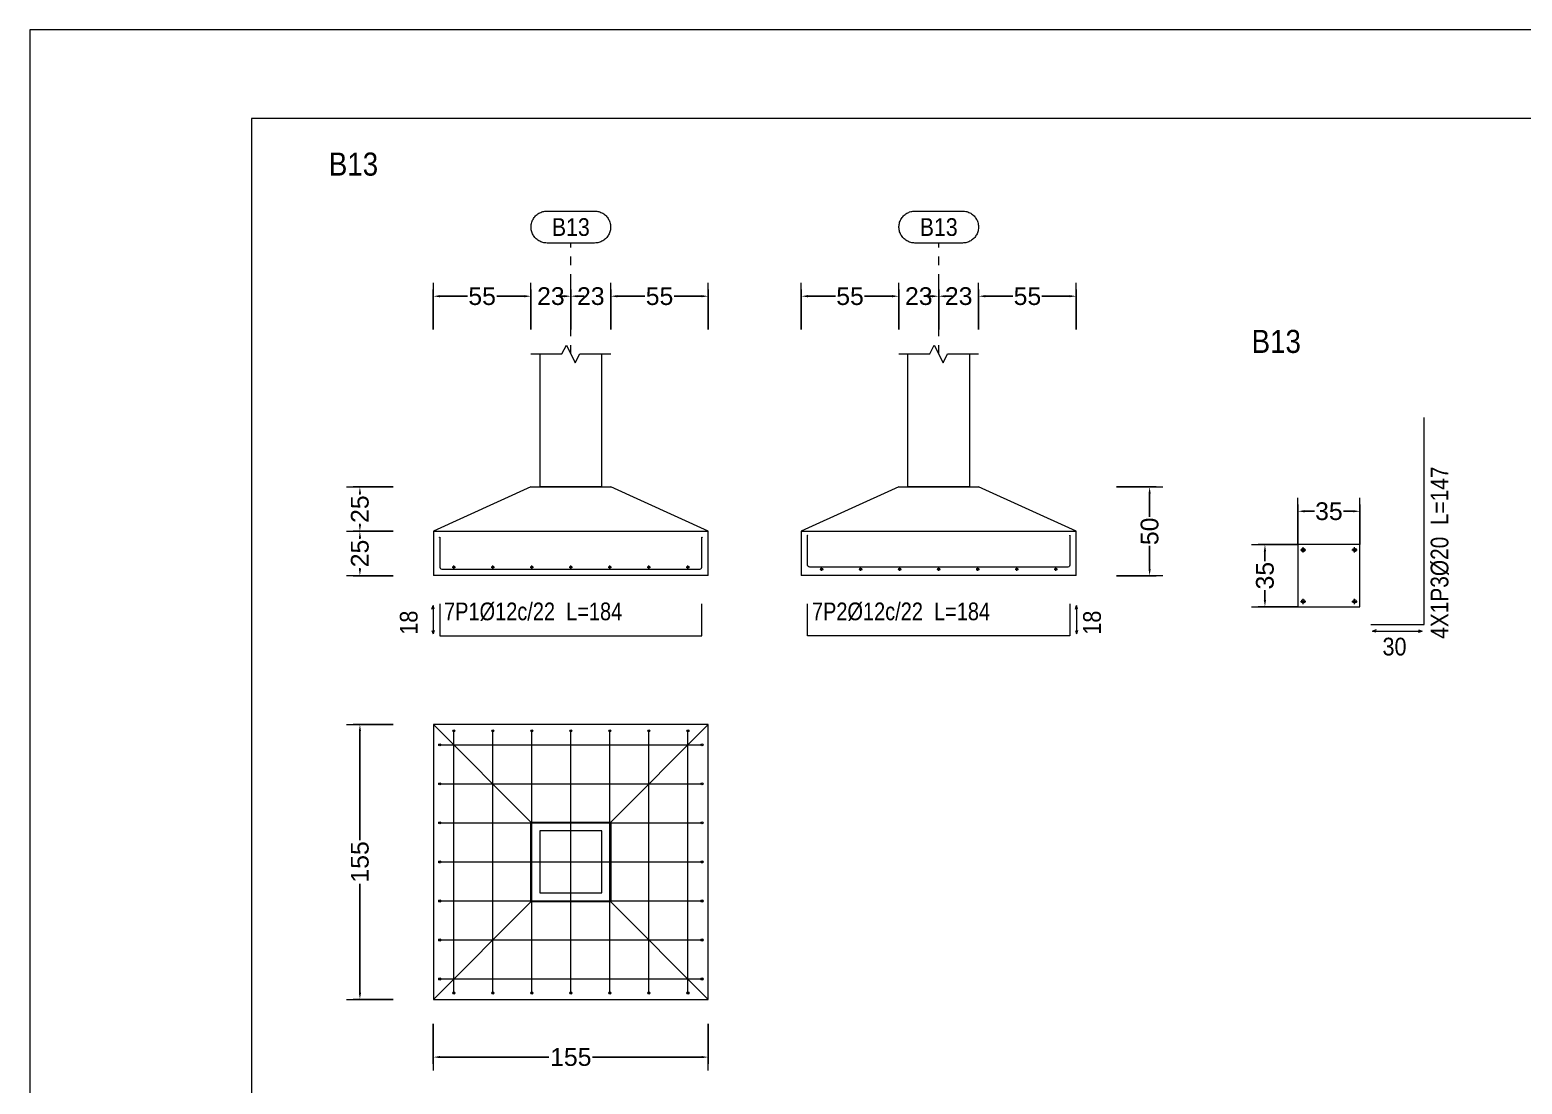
# Model space of a CAD drawing. Header units: millimetres. Extents: x 0 to 147, y 0 to 144.
# Drawn here: x 0 to 16.82, y 79.7 to 91.58 of the extents above; entities that cross this region are included whole.
import ezdxf
from ezdxf.enums import TextEntityAlignment as Align

# ---------------------------------------------------------------- set-up
doc = ezdxf.new("R2010")
doc.units = ezdxf.units.MM
doc.linetypes.add('CYPE_PUNTO', pattern=[0.075, 0, -0.075])
for name, color, linetype, lineweight in [('CIM_COTAS', 2, 'Continuous', 0), ('CIM_DIB_ARMADOS', 4, 'Continuous', 0), ('CIM_GEOMETRIA', 2, 'Continuous', 0), ('CIM_REFEREN', 2, 'Continuous', 0), ('CIM_TXT_ARMADOS', 3, 'Continuous', 0), ('RECUAD_LIMITES', 2, 'Continuous', 0), ('RECUAD_MARCO', 1, 'Continuous', 20)]:
    doc.layers.add(name, color=color, linetype=linetype, lineweight=lineweight)
doc.styles.add('CYPETXT_0.3_romans', font='arial.ttf', dxfattribs={"height": 0.2})
doc.styles.add('CYPETXT_romans', font='arial.ttf', dxfattribs={"height": 0.2})
doc.dimstyles.new('cype_arrow', dxfattribs={"dimtxt": 0.18, "dimasz": 0.075, "dimexe": 0.075, "dimexo": 0.075, "dimgap": 0, "dimtad": 0, "dimdec": 4, "dimzin": 0, "dimdsep": 46, "dimtxsty": 'CYPETXT_0.3_romans', "dimcen": 0.09, "dimadec": 0, "dimazin": 0, "dimtfac": 1, "dimtdec": 4, "dimtofl": 0, "dimtmove": 2, "dimatfit": 3, "dimfxl": 1, "dimtolj": 1, "dimtzin": 0, "dimarcsym": 0})

# ---------------------------------------------------------------- blocks, each defined once
blk = doc.blocks.new('*D83')
at = {"layer": 'CIM_COTAS', "color": 0, "lineweight": -2, "transparency": 16777216}
for p, q in [((4.549, 88.206), (4.549, 88.656)), ((4.624, 88.581), (4.935, 88.581)), ((5.574, 88.581), (5.264, 88.581)), ((5.649, 88.206), (5.649, 88.656))]:
    blk.add_line(p, q, dxfattribs=at)
at = {"layer": 'CIM_COTAS', "color": 0, "transparency": 16777216}
for points in [[(4.624, 88.594), (4.624, 88.569), (4.549, 88.581)], [(5.574, 88.594), (5.574, 88.569), (5.649, 88.581)]]:
    blk.add_solid(points, dxfattribs=at)
at = {"layer": 'Defpoints', "color": 0, "transparency": 16777216}
for p in [(5.649, 88.581), (4.549, 88.131), (5.649, 88.131)]:
    blk.add_point(p, dxfattribs=at)
at = {"layer": 'CIM_COTAS', "color": 0, "transparency": 16777216, "insert": (5.099, 88.581), "char_height": 0.2, "attachment_point": 5, "style": 'CYPETXT_0.3_romans'}
blk.add_mtext('\\A1;55', dxfattribs=at)
blk = doc.blocks.new('*D84')
at = {"layer": 'CIM_COTAS', "color": 0, "lineweight": -2, "transparency": 16777216}
for p, q in [((5.574376, 88.581225), (5.499376, 88.581225)), ((5.649376, 88.206225), (5.649376, 88.656225)), ((6.099376, 88.206225), (6.099376, 88.656225)), ((6.174376, 88.581225), (6.249376, 88.581225))]:
    blk.add_line(p, q, dxfattribs=at)
at = {"layer": 'CIM_COTAS', "color": 0, "transparency": 16777216}
for points in [[(5.574376, 88.593725), (5.574376, 88.568725), (5.649376, 88.581225)], [(6.174376, 88.593725), (6.174376, 88.568725), (6.099376, 88.581225)]]:
    blk.add_solid(points, dxfattribs=at)
at = {"layer": 'Defpoints', "color": 0, "transparency": 16777216}
for p in [(6.099376, 88.581225), (5.649376, 88.131225), (6.099376, 88.131225)]:
    blk.add_point(p, dxfattribs=at)
at = {"layer": 'CIM_COTAS', "color": 0, "transparency": 16777216, "insert": (5.874376, 88.581225), "char_height": 0.2, "attachment_point": 5, "style": 'CYPETXT_0.3_romans'}
blk.add_mtext('\\A1;23', dxfattribs=at)
blk = doc.blocks.new('*D85')
at = {"layer": 'CIM_COTAS', "color": 0, "lineweight": -2, "transparency": 16777216}
for p, q in [((6.024376, 88.581225), (5.949376, 88.581225)), ((6.099376, 88.206225), (6.099376, 88.656225)), ((6.549376, 88.206225), (6.549376, 88.656225)), ((6.624376, 88.581225), (6.699376, 88.581225))]:
    blk.add_line(p, q, dxfattribs=at)
at = {"layer": 'CIM_COTAS', "color": 0, "transparency": 16777216}
for points in [[(6.024376, 88.593725), (6.024376, 88.568725), (6.099376, 88.581225)], [(6.624376, 88.593725), (6.624376, 88.568725), (6.549376, 88.581225)]]:
    blk.add_solid(points, dxfattribs=at)
at = {"layer": 'Defpoints', "color": 0, "transparency": 16777216}
for p in [(6.549376, 88.581225), (6.099376, 88.131225), (6.549376, 88.131225)]:
    blk.add_point(p, dxfattribs=at)
at = {"layer": 'CIM_COTAS', "color": 0, "transparency": 16777216, "insert": (6.324376, 88.581225), "char_height": 0.2, "attachment_point": 5, "style": 'CYPETXT_0.3_romans'}
blk.add_mtext('\\A1;23', dxfattribs=at)
blk = doc.blocks.new('*D86')
at = {"layer": 'CIM_COTAS', "color": 0, "lineweight": -2, "transparency": 16777216}
for p, q in [((6.549, 88.206), (6.549, 88.656)), ((6.624, 88.581), (6.935, 88.581)), ((7.574, 88.581), (7.264, 88.581)), ((7.649, 88.206), (7.649, 88.656))]:
    blk.add_line(p, q, dxfattribs=at)
at = {"layer": 'CIM_COTAS', "color": 0, "transparency": 16777216}
for points in [[(6.624, 88.594), (6.624, 88.569), (6.549, 88.581)], [(7.574, 88.594), (7.574, 88.569), (7.649, 88.581)]]:
    blk.add_solid(points, dxfattribs=at)
at = {"layer": 'Defpoints', "color": 0, "transparency": 16777216}
for p in [(7.649, 88.581), (6.549, 88.131), (7.649, 88.131)]:
    blk.add_point(p, dxfattribs=at)
at = {"layer": 'CIM_COTAS', "color": 0, "transparency": 16777216, "insert": (7.099, 88.581), "char_height": 0.2, "attachment_point": 5, "style": 'CYPETXT_0.3_romans'}
blk.add_mtext('\\A1;55', dxfattribs=at)
blk = doc.blocks.new('*D87')
at = {"layer": 'CIM_COTAS', "color": 0, "lineweight": -2, "transparency": 16777216}
for p, q in [((4.096, 85.93), (3.646, 85.93)), ((3.721, 85.855), (3.721, 85.846)), ((3.721, 85.505), (3.721, 85.514)), ((4.096, 85.43), (3.646, 85.43))]:
    blk.add_line(p, q, dxfattribs=at)
at = {"layer": 'CIM_COTAS', "color": 0, "transparency": 16777216}
for points in [[(3.709, 85.855), (3.734, 85.855), (3.721, 85.93)], [(3.709, 85.505), (3.734, 85.505), (3.721, 85.43)]]:
    blk.add_solid(points, dxfattribs=at)
at = {"layer": 'Defpoints', "color": 0, "transparency": 16777216}
for p in [(3.721, 85.93), (4.171, 85.93), (4.171, 85.43)]:
    blk.add_point(p, dxfattribs=at)
at = {"layer": 'CIM_COTAS', "color": 0, "transparency": 16777216, "insert": (3.721, 85.68), "char_height": 0.2, "attachment_point": 5, "rotation": 90, "style": 'CYPETXT_0.3_romans'}
blk.add_mtext('\\A1;25', dxfattribs=at)
blk = doc.blocks.new('*D88')
at = {"layer": 'CIM_COTAS', "color": 0, "lineweight": -2, "transparency": 16777216}
for p, q in [((4.096, 86.43), (3.646, 86.43)), ((3.721, 86.355), (3.721, 86.346)), ((3.721, 86.005), (3.721, 86.014)), ((4.096, 85.93), (3.646, 85.93))]:
    blk.add_line(p, q, dxfattribs=at)
at = {"layer": 'CIM_COTAS', "color": 0, "transparency": 16777216}
for points in [[(3.709, 86.355), (3.734, 86.355), (3.721, 86.43)], [(3.709, 86.005), (3.734, 86.005), (3.721, 85.93)]]:
    blk.add_solid(points, dxfattribs=at)
at = {"layer": 'Defpoints', "color": 0, "transparency": 16777216}
for p in [(3.721, 86.43), (4.171, 86.43), (4.171, 85.93)]:
    blk.add_point(p, dxfattribs=at)
at = {"layer": 'CIM_COTAS', "color": 0, "transparency": 16777216, "insert": (3.721, 86.18), "char_height": 0.2, "attachment_point": 5, "rotation": 90, "style": 'CYPETXT_0.3_romans'}
blk.add_mtext('\\A1;25', dxfattribs=at)
blk = doc.blocks.new('*D89')
at = {"layer": 'CIM_COTAS', "color": 0, "lineweight": -2, "transparency": 16777216}
for p, q in [((8.697, 88.206), (8.697, 88.656)), ((8.772, 88.581), (9.083, 88.581)), ((9.722, 88.581), (9.411, 88.581)), ((9.797, 88.206), (9.797, 88.656))]:
    blk.add_line(p, q, dxfattribs=at)
at = {"layer": 'CIM_COTAS', "color": 0, "transparency": 16777216}
for points in [[(8.772, 88.594), (8.772, 88.569), (8.697, 88.581)], [(9.722, 88.594), (9.722, 88.569), (9.797, 88.581)]]:
    blk.add_solid(points, dxfattribs=at)
at = {"layer": 'Defpoints', "color": 0, "transparency": 16777216}
for p in [(9.797, 88.581), (8.697, 88.131), (9.797, 88.131)]:
    blk.add_point(p, dxfattribs=at)
at = {"layer": 'CIM_COTAS', "color": 0, "transparency": 16777216, "insert": (9.247, 88.581), "char_height": 0.2, "attachment_point": 5, "style": 'CYPETXT_0.3_romans'}
blk.add_mtext('\\A1;55', dxfattribs=at)
blk = doc.blocks.new('*D90')
at = {"layer": 'CIM_COTAS', "color": 0, "lineweight": -2, "transparency": 16777216}
for p, q in [((9.721876, 88.581225), (9.646876, 88.581225)), ((9.796876, 88.206225), (9.796876, 88.656225)), ((10.246876, 88.206225), (10.246876, 88.656225)), ((10.321876, 88.581225), (10.396876, 88.581225))]:
    blk.add_line(p, q, dxfattribs=at)
at = {"layer": 'CIM_COTAS', "color": 0, "transparency": 16777216}
for points in [[(9.721876, 88.593725), (9.721876, 88.568725), (9.796876, 88.581225)], [(10.321876, 88.593725), (10.321876, 88.568725), (10.246876, 88.581225)]]:
    blk.add_solid(points, dxfattribs=at)
at = {"layer": 'Defpoints', "color": 0, "transparency": 16777216}
for p in [(10.246876, 88.581225), (9.796876, 88.131225), (10.246876, 88.131225)]:
    blk.add_point(p, dxfattribs=at)
at = {"layer": 'CIM_COTAS', "color": 0, "transparency": 16777216, "insert": (10.021876, 88.581225), "char_height": 0.2, "attachment_point": 5, "style": 'CYPETXT_0.3_romans'}
blk.add_mtext('\\A1;23', dxfattribs=at)
blk = doc.blocks.new('*D91')
at = {"layer": 'CIM_COTAS', "color": 0, "lineweight": -2, "transparency": 16777216}
for p, q in [((10.171876, 88.581225), (10.096876, 88.581225)), ((10.246876, 88.206225), (10.246876, 88.656225)), ((10.696876, 88.206225), (10.696876, 88.656225)), ((10.771876, 88.581225), (10.846876, 88.581225))]:
    blk.add_line(p, q, dxfattribs=at)
at = {"layer": 'CIM_COTAS', "color": 0, "transparency": 16777216}
for points in [[(10.171876, 88.593725), (10.171876, 88.568725), (10.246876, 88.581225)], [(10.771876, 88.593725), (10.771876, 88.568725), (10.696876, 88.581225)]]:
    blk.add_solid(points, dxfattribs=at)
at = {"layer": 'Defpoints', "color": 0, "transparency": 16777216}
for p in [(10.696876, 88.581225), (10.246876, 88.131225), (10.696876, 88.131225)]:
    blk.add_point(p, dxfattribs=at)
at = {"layer": 'CIM_COTAS', "color": 0, "transparency": 16777216, "insert": (10.471876, 88.581225), "char_height": 0.2, "attachment_point": 5, "style": 'CYPETXT_0.3_romans'}
blk.add_mtext('\\A1;23', dxfattribs=at)
blk = doc.blocks.new('*D92')
at = {"layer": 'CIM_COTAS', "color": 0, "lineweight": -2, "transparency": 16777216}
for p, q in [((10.697, 88.206), (10.697, 88.656)), ((10.772, 88.581), (11.083, 88.581)), ((11.722, 88.581), (11.411, 88.581)), ((11.797, 88.206), (11.797, 88.656))]:
    blk.add_line(p, q, dxfattribs=at)
at = {"layer": 'CIM_COTAS', "color": 0, "transparency": 16777216}
for points in [[(10.772, 88.594), (10.772, 88.569), (10.697, 88.581)], [(11.722, 88.594), (11.722, 88.569), (11.797, 88.581)]]:
    blk.add_solid(points, dxfattribs=at)
at = {"layer": 'Defpoints', "color": 0, "transparency": 16777216}
for p in [(11.797, 88.581), (10.697, 88.131), (11.797, 88.131)]:
    blk.add_point(p, dxfattribs=at)
at = {"layer": 'CIM_COTAS', "color": 0, "transparency": 16777216, "insert": (11.247, 88.581), "char_height": 0.2, "attachment_point": 5, "style": 'CYPETXT_0.3_romans'}
blk.add_mtext('\\A1;55', dxfattribs=at)
blk = doc.blocks.new('*D93')
at = {"layer": 'CIM_COTAS', "color": 0, "lineweight": -2, "transparency": 16777216}
for p, q in [((12.25, 86.43), (12.7, 86.43)), ((12.625, 86.355), (12.625, 86.094)), ((12.625, 85.505), (12.625, 85.766)), ((12.25, 85.43), (12.7, 85.43))]:
    blk.add_line(p, q, dxfattribs=at)
at = {"layer": 'CIM_COTAS', "color": 0, "transparency": 16777216}
for points in [[(12.612, 86.355), (12.637, 86.355), (12.625, 86.43)], [(12.612, 85.505), (12.637, 85.505), (12.625, 85.43)]]:
    blk.add_solid(points, dxfattribs=at)
at = {"layer": 'Defpoints', "color": 0, "transparency": 16777216}
for p in [(12.175, 86.43), (12.625, 86.43), (12.175, 85.43)]:
    blk.add_point(p, dxfattribs=at)
at = {"layer": 'CIM_COTAS', "color": 0, "transparency": 16777216, "insert": (12.625, 85.93), "char_height": 0.2, "attachment_point": 5, "rotation": 90, "style": 'CYPETXT_0.3_romans'}
blk.add_mtext('\\A1;50', dxfattribs=at)
blk = doc.blocks.new('*D94')
at = {"layer": 'CIM_COTAS', "color": 0, "lineweight": -2, "transparency": 16777216}
for p, q in [((4.549, 80.376), (4.549, 79.926)), ((7.649, 80.376), (7.649, 79.926)), ((4.624, 80.001), (5.853, 80.001)), ((7.574, 80.001), (6.345, 80.001))]:
    blk.add_line(p, q, dxfattribs=at)
at = {"layer": 'CIM_COTAS', "color": 0, "transparency": 16777216}
for points in [[(4.624, 80.014), (4.624, 79.989), (4.549, 80.001)], [(7.574, 80.014), (7.574, 79.989), (7.649, 80.001)]]:
    blk.add_solid(points, dxfattribs=at)
at = {"layer": 'Defpoints', "color": 0, "transparency": 16777216}
for p in [(4.549, 80.451), (7.649, 80.451), (7.649, 80.001)]:
    blk.add_point(p, dxfattribs=at)
at = {"layer": 'CIM_COTAS', "color": 0, "transparency": 16777216, "insert": (6.099, 80.001), "char_height": 0.2, "attachment_point": 5, "style": 'CYPETXT_0.3_romans'}
blk.add_mtext('\\A1;155', dxfattribs=at)
blk = doc.blocks.new('*D95')
at = {"layer": 'CIM_COTAS', "color": 0, "lineweight": -2, "transparency": 16777216}
for p, q in [((4.096, 83.752), (3.646, 83.752)), ((3.721, 83.677), (3.721, 82.448)), ((3.721, 80.727), (3.721, 81.956)), ((4.096, 80.652), (3.646, 80.652))]:
    blk.add_line(p, q, dxfattribs=at)
at = {"layer": 'CIM_COTAS', "color": 0, "transparency": 16777216}
for points in [[(3.709, 83.677), (3.734, 83.677), (3.721, 83.752)], [(3.709, 80.727), (3.734, 80.727), (3.721, 80.652)]]:
    blk.add_solid(points, dxfattribs=at)
at = {"layer": 'Defpoints', "color": 0, "transparency": 16777216}
for p in [(3.721, 83.752), (4.171, 83.752), (4.171, 80.652)]:
    blk.add_point(p, dxfattribs=at)
at = {"layer": 'CIM_COTAS', "color": 0, "transparency": 16777216, "insert": (3.721, 82.202), "char_height": 0.2, "attachment_point": 5, "rotation": 90, "style": 'CYPETXT_0.3_romans'}
blk.add_mtext('\\A1;155', dxfattribs=at)
blk = doc.blocks.new('*D96')
at = {"layer": 'CIM_COTAS', "color": 0, "lineweight": -2, "transparency": 16777216}
for p, q in [((14.296, 85.781), (14.296, 86.231)), ((14.371, 86.156), (14.482, 86.156)), ((14.921, 86.156), (14.81, 86.156)), ((14.996, 85.781), (14.996, 86.231))]:
    blk.add_line(p, q, dxfattribs=at)
at = {"layer": 'CIM_COTAS', "color": 0, "transparency": 16777216}
for points in [[(14.371, 86.169), (14.371, 86.144), (14.296, 86.156)], [(14.921, 86.169), (14.921, 86.144), (14.996, 86.156)]]:
    blk.add_solid(points, dxfattribs=at)
at = {"layer": 'Defpoints', "color": 0, "transparency": 16777216}
for p in [(14.996, 86.156), (14.296, 85.706), (14.996, 85.706)]:
    blk.add_point(p, dxfattribs=at)
at = {"layer": 'CIM_COTAS', "color": 0, "transparency": 16777216, "insert": (14.646, 86.156), "char_height": 0.2, "attachment_point": 5, "style": 'CYPETXT_0.3_romans'}
blk.add_mtext('\\A1;35', dxfattribs=at)
blk = doc.blocks.new('*D97')
at = {"layer": 'CIM_COTAS', "color": 0, "lineweight": -2, "transparency": 16777216}
for p, q in [((14.3, 85.78), (13.85, 85.78)), ((13.925, 85.705), (13.925, 85.594)), ((13.925, 85.155), (13.925, 85.266)), ((14.3, 85.08), (13.85, 85.08))]:
    blk.add_line(p, q, dxfattribs=at)
at = {"layer": 'CIM_COTAS', "color": 0, "transparency": 16777216}
for points in [[(13.912, 85.705), (13.937, 85.705), (13.925, 85.78)], [(13.912, 85.155), (13.937, 85.155), (13.925, 85.08)]]:
    blk.add_solid(points, dxfattribs=at)
at = {"layer": 'Defpoints', "color": 0, "transparency": 16777216}
for p in [(13.925, 85.78), (14.375, 85.78), (14.375, 85.08)]:
    blk.add_point(p, dxfattribs=at)
at = {"layer": 'CIM_COTAS', "color": 0, "transparency": 16777216, "insert": (13.925, 85.43), "char_height": 0.2, "attachment_point": 5, "rotation": 90, "style": 'CYPETXT_0.3_romans'}
blk.add_mtext('\\A1;35', dxfattribs=at)

msp = doc.modelspace()

# ---------------------------------------------------------------- hatches: boundary and pattern name
at = {"layer": 'CIM_DIB_ARMADOS'}
h = msp.add_hatch(color=256, dxfattribs=at)
edge = h.paths.add_edge_path(flags=0)
edge.add_arc((4.62138, 85.86222), 0.0016, 0, 360)
h = msp.add_hatch(color=256, dxfattribs=at)
edge = h.paths.add_edge_path(flags=0)
edge.add_arc((7.57738, 85.86222), 0.0016, 0, 360)
h = msp.add_hatch(color=256, dxfattribs=at)
edge = h.paths.add_edge_path(flags=0)
edge.add_arc((8.76888, 85.88622), 0.0016, 0, 360)
h = msp.add_hatch(color=256, dxfattribs=at)
edge = h.paths.add_edge_path(flags=0)
edge.add_arc((11.72488, 85.88622), 0.0016, 0, 360)
h = msp.add_hatch(color=256, dxfattribs=at)
edge = h.paths.add_edge_path(flags=0)
edge.add_arc((4.77938, 83.68022), 0.0016, 0, 360)
h = msp.add_hatch(color=256, dxfattribs=at)
edge = h.paths.add_edge_path(flags=0)
edge.add_arc((5.21938, 83.68022), 0.0016, 0, 360)
h = msp.add_hatch(color=256, dxfattribs=at)
edge = h.paths.add_edge_path(flags=0)
edge.add_arc((5.65938, 83.68022), 0.0016, 0, 360)
h = msp.add_hatch(color=256, dxfattribs=at)
edge = h.paths.add_edge_path(flags=0)
edge.add_arc((6.09938, 83.68022), 0.0016, 0, 360)
h = msp.add_hatch(color=256, dxfattribs=at)
edge = h.paths.add_edge_path(flags=0)
edge.add_arc((6.53938, 83.68022), 0.0016, 0, 360)
h = msp.add_hatch(color=256, dxfattribs=at)
edge = h.paths.add_edge_path(flags=0)
edge.add_arc((6.97938, 83.68022), 0.0016, 0, 360)
h = msp.add_hatch(color=256, dxfattribs=at)
edge = h.paths.add_edge_path(flags=0)
edge.add_arc((7.41938, 83.68022), 0.0016, 0, 360)
h = msp.add_hatch(color=256, dxfattribs=at)
edge = h.paths.add_edge_path(flags=0)
edge.add_arc((4.62138, 83.52222), 0.0016, 0, 360)
h = msp.add_hatch(color=256, dxfattribs=at)
edge = h.paths.add_edge_path(flags=0)
edge.add_arc((7.57738, 83.52222), 0.0016, 0, 360)
h = msp.add_hatch(color=256, dxfattribs=at)
edge = h.paths.add_edge_path(flags=0)
edge.add_arc((4.62138, 83.08222), 0.0016, 0, 360)
h = msp.add_hatch(color=256, dxfattribs=at)
edge = h.paths.add_edge_path(flags=0)
edge.add_arc((7.57738, 83.08222), 0.0016, 0, 360)
h = msp.add_hatch(color=256, dxfattribs=at)
edge = h.paths.add_edge_path(flags=0)
edge.add_arc((4.62138, 82.64222), 0.0016, 0, 360)
h = msp.add_hatch(color=256, dxfattribs=at)
edge = h.paths.add_edge_path(flags=0)
edge.add_arc((7.57738, 82.64222), 0.0016, 0, 360)
h = msp.add_hatch(color=256, dxfattribs=at)
edge = h.paths.add_edge_path(flags=0)
edge.add_arc((4.62138, 82.20222), 0.0016, 0, 360)
h = msp.add_hatch(color=256, dxfattribs=at)
edge = h.paths.add_edge_path(flags=0)
edge.add_arc((7.57738, 82.20222), 0.0016, 0, 360)
h = msp.add_hatch(color=256, dxfattribs=at)
edge = h.paths.add_edge_path(flags=0)
edge.add_arc((4.62138, 81.76222), 0.0016, 0, 360)
h = msp.add_hatch(color=256, dxfattribs=at)
edge = h.paths.add_edge_path(flags=0)
edge.add_arc((7.57738, 81.76222), 0.0016, 0, 360)
h = msp.add_hatch(color=256, dxfattribs=at)
edge = h.paths.add_edge_path(flags=0)
edge.add_arc((4.62138, 81.32222), 0.0016, 0, 360)
h = msp.add_hatch(color=256, dxfattribs=at)
edge = h.paths.add_edge_path(flags=0)
edge.add_arc((7.57738, 81.32222), 0.0016, 0, 360)
h = msp.add_hatch(color=256, dxfattribs=at)
edge = h.paths.add_edge_path(flags=0)
edge.add_arc((4.62138, 80.88222), 0.0016, 0, 360)
h = msp.add_hatch(color=256, dxfattribs=at)
edge = h.paths.add_edge_path(flags=0)
edge.add_arc((7.57738, 80.88222), 0.0016, 0, 360)
h = msp.add_hatch(color=256, dxfattribs=at)
edge = h.paths.add_edge_path(flags=0)
edge.add_arc((4.77938, 80.72422), 0.0016, 0, 360)
h = msp.add_hatch(color=256, dxfattribs=at)
edge = h.paths.add_edge_path(flags=0)
edge.add_arc((5.21938, 80.72422), 0.0016, 0, 360)
h = msp.add_hatch(color=256, dxfattribs=at)
edge = h.paths.add_edge_path(flags=0)
edge.add_arc((5.65938, 80.72422), 0.0016, 0, 360)
h = msp.add_hatch(color=256, dxfattribs=at)
edge = h.paths.add_edge_path(flags=0)
edge.add_arc((6.09938, 80.72422), 0.0016, 0, 360)
h = msp.add_hatch(color=256, dxfattribs=at)
edge = h.paths.add_edge_path(flags=0)
edge.add_arc((6.53938, 80.72422), 0.0016, 0, 360)
h = msp.add_hatch(color=256, dxfattribs=at)
edge = h.paths.add_edge_path(flags=0)
edge.add_arc((6.97938, 80.72422), 0.0016, 0, 360)
h = msp.add_hatch(color=256, dxfattribs=at)
edge = h.paths.add_edge_path(flags=0)
edge.add_arc((7.41938, 80.72422), 0.0016, 0, 360)

# ---------------------------------------------------------------- linework, layer by layer
at = {"layer": 'CIM_COTAS', "linetype": 'CYPE_PUNTO'}
for p, q in [((6.09938, 87.93022), (6.09938, 89.18122)), ((10.24688, 87.93022), (10.24688, 89.18122))]:
    msp.add_line(p, q, dxfattribs=at)
at = {"layer": 'CIM_COTAS'}
for p, q in [((4.54938, 88.43122), (4.54938, 88.73122)), ((5.64938, 88.43122), (5.64938, 88.73122)), ((5.64938, 88.43122), (5.64938, 88.73122)), ((6.09938, 88.43122), (6.09938, 88.73122)), ((6.09938, 88.43122), (6.09938, 88.73122)), ((6.54938, 88.43122), (6.54938, 88.73122)), ((6.54938, 88.43122), (6.54938, 88.73122)), ((7.64938, 88.43122), (7.64938, 88.73122)), ((8.69688, 88.43122), (8.69688, 88.73122)), ((9.79688, 88.43122), (9.79688, 88.73122)), ((9.79688, 88.43122), (9.79688, 88.73122)), ((10.24688, 88.43122), (10.24688, 88.73122)), ((10.24688, 88.43122), (10.24688, 88.73122)), ((10.69688, 88.43122), (10.69688, 88.73122)), ((10.69688, 88.43122), (10.69688, 88.73122)), ((11.79688, 88.43122), (11.79688, 88.73122)), ((3.57138, 86.43022), (3.87138, 86.43022)), ((12.47488, 86.43022), (12.77488, 86.43022)), ((14.29613, 86.00622), (14.29613, 86.30622)), ((14.99613, 86.00622), (14.99613, 86.30622)), ((3.57138, 85.93022), (3.87138, 85.93022)), ((3.57138, 85.93022), (3.87138, 85.93022)), ((13.77488, 85.78022), (14.07488, 85.78022)), ((3.57138, 85.43022), (3.87138, 85.43022)), ((12.47488, 85.43022), (12.77488, 85.43022)), ((13.77488, 85.08022), (14.07488, 85.08022)), ((3.57138, 83.75222), (3.87138, 83.75222)), ((3.57138, 80.65222), (3.87138, 80.65222)), ((4.54938, 79.85122), (4.54938, 80.15122)), ((7.64938, 79.85122), (7.64938, 80.15122))]:
    msp.add_line(p, q, dxfattribs=at)
for points in [[(6.36788, 89.54122), (6.3799, 89.54082), (6.39187, 89.53962), (6.40373, 89.53762), (6.41543, 89.53483), (6.42692, 89.53127), (6.43815, 89.52694), (6.44906, 89.52188), (6.45961, 89.5161), (6.46975, 89.50962), (6.47943, 89.50249), (6.48862, 89.49472), (6.49726, 89.48636), (6.50533, 89.47744), (6.51279, 89.468), (6.5196, 89.45808), (6.52573, 89.44773), (6.53115, 89.43699), (6.53585, 89.42592), (6.53979, 89.41455), (6.54297, 89.40295), (6.54537, 89.39116), (6.54697, 89.37924), (6.54778, 89.36724), (6.54778, 89.35521), (6.54697, 89.34321), (6.54537, 89.33129), (6.54297, 89.3195), (6.53979, 89.3079), (6.53585, 89.29653), (6.53115, 89.28546), (6.52573, 89.27472), (6.5196, 89.26437), (6.51279, 89.25445), (6.50533, 89.24501), (6.49726, 89.23609), (6.48862, 89.22773), (6.47943, 89.21996), (6.46975, 89.21283), (6.45961, 89.20635), (6.44906, 89.20057), (6.43815, 89.19551), (6.42692, 89.19118), (6.41543, 89.18762), (6.40373, 89.18483), (6.39187, 89.18283), (6.3799, 89.18163), (6.36788, 89.18122), (5.83088, 89.18122), (5.81885, 89.18163), (5.80688, 89.18283), (5.79502, 89.18483), (5.78332, 89.18762), (5.77183, 89.19118), (5.76061, 89.19551), (5.74969, 89.20057), (5.73915, 89.20635), (5.72901, 89.21283), (5.71932, 89.21996), (5.71013, 89.22773), (5.70149, 89.23609), (5.69342, 89.24501), (5.68596, 89.25445), (5.67916, 89.26437), (5.67303, 89.27472), (5.6676, 89.28546), (5.6629, 89.29653), (5.65896, 89.3079), (5.65578, 89.3195), (5.65338, 89.33129), (5.65178, 89.34321), (5.65098, 89.35521), (5.65098, 89.36724), (5.65178, 89.37924), (5.65338, 89.39116), (5.65578, 89.40295), (5.65896, 89.41455), (5.6629, 89.42592), (5.6676, 89.43699), (5.67303, 89.44773), (5.67916, 89.45808), (5.68596, 89.468), (5.69342, 89.47744), (5.70149, 89.48636), (5.71013, 89.49472), (5.71932, 89.50249), (5.72901, 89.50962), (5.73915, 89.5161), (5.74969, 89.52188), (5.76061, 89.52694), (5.77183, 89.53127), (5.78332, 89.53483), (5.79502, 89.53762), (5.80688, 89.53962), (5.81885, 89.54082), (5.83088, 89.54122), (6.36788, 89.54122)], [(10.51538, 89.54122), (10.5274, 89.54082), (10.53937, 89.53962), (10.55123, 89.53762), (10.56293, 89.53483), (10.57442, 89.53127), (10.58565, 89.52694), (10.59656, 89.52188), (10.60711, 89.5161), (10.61725, 89.50962), (10.62693, 89.50249), (10.63612, 89.49472), (10.64476, 89.48636), (10.65283, 89.47744), (10.66029, 89.468), (10.6671, 89.45808), (10.67323, 89.44773), (10.67865, 89.43699), (10.68335, 89.42592), (10.68729, 89.41455), (10.69047, 89.40295), (10.69287, 89.39116), (10.69447, 89.37924), (10.69528, 89.36724), (10.69528, 89.35521), (10.69447, 89.34321), (10.69287, 89.33129), (10.69047, 89.3195), (10.68729, 89.3079), (10.68335, 89.29653), (10.67865, 89.28546), (10.67323, 89.27472), (10.6671, 89.26437), (10.66029, 89.25445), (10.65283, 89.24501), (10.64476, 89.23609), (10.63612, 89.22773), (10.62693, 89.21996), (10.61725, 89.21283), (10.60711, 89.20635), (10.59656, 89.20057), (10.58565, 89.19551), (10.57442, 89.19118), (10.56293, 89.18762), (10.55123, 89.18483), (10.53937, 89.18283), (10.5274, 89.18163), (10.51538, 89.18122), (9.97838, 89.18122), (9.96635, 89.18163), (9.95438, 89.18283), (9.94252, 89.18483), (9.93082, 89.18762), (9.91933, 89.19118), (9.90811, 89.19551), (9.89719, 89.20057), (9.88665, 89.20635), (9.87651, 89.21283), (9.86682, 89.21996), (9.85763, 89.22773), (9.84899, 89.23609), (9.84092, 89.24501), (9.83346, 89.25445), (9.82666, 89.26437), (9.82053, 89.27472), (9.8151, 89.28546), (9.8104, 89.29653), (9.80646, 89.3079), (9.80328, 89.3195), (9.80088, 89.33129), (9.79928, 89.34321), (9.79848, 89.35521), (9.79848, 89.36724), (9.79928, 89.37924), (9.80088, 89.39116), (9.80328, 89.40295), (9.80646, 89.41455), (9.8104, 89.42592), (9.8151, 89.43699), (9.82053, 89.44773), (9.82666, 89.45808), (9.83346, 89.468), (9.84092, 89.47744), (9.84899, 89.48636), (9.85763, 89.49472), (9.86682, 89.50249), (9.87651, 89.50962), (9.88665, 89.5161), (9.89719, 89.52188), (9.90811, 89.52694), (9.91933, 89.53127), (9.93082, 89.53483), (9.94252, 89.53762), (9.95438, 89.53962), (9.96635, 89.54082), (9.97838, 89.54122), (10.51538, 89.54122)]]:
    msp.add_lwpolyline(points, close=True, dxfattribs=at)
at = {"layer": 'CIM_DIB_ARMADOS'}
for p, q in [((14.32613, 85.72022), (14.38613, 85.72022)), ((14.32613, 85.72022), (14.38613, 85.72022)), ((14.35613, 85.69022), (14.35613, 85.75022)), ((14.35613, 85.69022), (14.35613, 85.75022)), ((14.90613, 85.72022), (14.96613, 85.72022)), ((14.90613, 85.72022), (14.96613, 85.72022)), ((14.93613, 85.69022), (14.93613, 85.75022)), ((14.93613, 85.69022), (14.93613, 85.75022)), ((4.76138, 85.52622), (4.79738, 85.52622)), ((4.77938, 85.50822), (4.77938, 85.54422)), ((5.20138, 85.52622), (5.23738, 85.52622)), ((5.21938, 85.50822), (5.21938, 85.54422)), ((5.64138, 85.52622), (5.67738, 85.52622)), ((5.65938, 85.50822), (5.65938, 85.54422)), ((6.08138, 85.52622), (6.11738, 85.52622)), ((6.09938, 85.50822), (6.09938, 85.54422)), ((6.52138, 85.52622), (6.55738, 85.52622)), ((6.53938, 85.50822), (6.53938, 85.54422)), ((6.96138, 85.52622), (6.99738, 85.52622)), ((6.97938, 85.50822), (6.97938, 85.54422)), ((7.40138, 85.52622), (7.43738, 85.52622)), ((7.41938, 85.50822), (7.41938, 85.54422)), ((8.90888, 85.50222), (8.94488, 85.50222)), ((8.92688, 85.48422), (8.92688, 85.52022)), ((9.34888, 85.50222), (9.38488, 85.50222)), ((9.36688, 85.48422), (9.36688, 85.52022)), ((9.78888, 85.50222), (9.82488, 85.50222)), ((9.80688, 85.48422), (9.80688, 85.52022)), ((10.22888, 85.50222), (10.26488, 85.50222)), ((10.24688, 85.48422), (10.24688, 85.52022)), ((10.66888, 85.50222), (10.70488, 85.50222)), ((10.68688, 85.48422), (10.68688, 85.52022)), ((11.10888, 85.50222), (11.14488, 85.50222)), ((11.12688, 85.48422), (11.12688, 85.52022)), ((11.54888, 85.50222), (11.58488, 85.50222)), ((11.56688, 85.48422), (11.56688, 85.52022)), ((14.32613, 85.14022), (14.38613, 85.14022)), ((14.32613, 85.14022), (14.38613, 85.14022)), ((14.35613, 85.11022), (14.35613, 85.17022)), ((14.35613, 85.11022), (14.35613, 85.17022)), ((14.90613, 85.14022), (14.96613, 85.14022)), ((14.90613, 85.14022), (14.96613, 85.14022)), ((14.93613, 85.11022), (14.93613, 85.17022)), ((14.93613, 85.11022), (14.93613, 85.17022))]:
    msp.add_line(p, q, dxfattribs=at)
for points in [[(15.11813, 84.88022), (15.71813, 84.88022), (15.71813, 87.21222)], [(4.62138, 85.86222), (4.62138, 85.52622), (4.62459, 85.51422), (4.63338, 85.50544), (4.64538, 85.50222), (7.55338, 85.50222), (7.56538, 85.50544), (7.57416, 85.51422), (7.57738, 85.52622), (7.57738, 85.86222)], [(11.72488, 85.88622), (11.72488, 85.55022), (11.72166, 85.53822), (11.71288, 85.52944), (11.70088, 85.52622), (8.79288, 85.52622), (8.78088, 85.52944), (8.77209, 85.53822), (8.76888, 85.55022), (8.76888, 85.88622)], [(4.62138, 85.11222), (4.62138, 84.75222), (7.57738, 84.75222), (7.57738, 85.11222)], [(11.72488, 85.11222), (11.72488, 84.75222), (8.76888, 84.75222), (8.76888, 85.11222)], [(4.77938, 80.72422), (4.77938, 80.72744), (4.77938, 80.73622), (4.77938, 80.74822), (4.77938, 83.65622), (4.77938, 83.66822), (4.77938, 83.67701), (4.77938, 83.68022)], [(5.21938, 80.72422), (5.21938, 80.72744), (5.21938, 80.73622), (5.21938, 80.74822), (5.21938, 83.65622), (5.21938, 83.66822), (5.21938, 83.67701), (5.21938, 83.68022)], [(5.65938, 80.72422), (5.65938, 80.72744), (5.65938, 80.73622), (5.65938, 80.74822), (5.65938, 83.65622), (5.65938, 83.66822), (5.65938, 83.67701), (5.65938, 83.68022)], [(6.09938, 80.72422), (6.09938, 80.72744), (6.09938, 80.73622), (6.09938, 80.74822), (6.09938, 83.65622), (6.09938, 83.66822), (6.09938, 83.67701), (6.09938, 83.68022)], [(6.53938, 80.72422), (6.53938, 80.72744), (6.53938, 80.73622), (6.53938, 80.74822), (6.53938, 83.65622), (6.53938, 83.66822), (6.53938, 83.67701), (6.53938, 83.68022)], [(6.97938, 80.72422), (6.97938, 80.72744), (6.97938, 80.73622), (6.97938, 80.74822), (6.97938, 83.65622), (6.97938, 83.66822), (6.97938, 83.67701), (6.97938, 83.68022)], [(7.41938, 80.72422), (7.41938, 80.72744), (7.41938, 80.73622), (7.41938, 80.74822), (7.41938, 83.65622), (7.41938, 83.66822), (7.41938, 83.67701), (7.41938, 83.68022)], [(4.62138, 83.52222), (4.62459, 83.52222), (4.63338, 83.52222), (4.64538, 83.52222), (7.55338, 83.52222), (7.56538, 83.52222), (7.57416, 83.52222), (7.57738, 83.52222)], [(4.62138, 83.08222), (4.62459, 83.08222), (4.63338, 83.08222), (4.64538, 83.08222), (7.55338, 83.08222), (7.56538, 83.08222), (7.57416, 83.08222), (7.57738, 83.08222)], [(4.62138, 82.64222), (4.62459, 82.64222), (4.63338, 82.64222), (4.64538, 82.64222), (7.55338, 82.64222), (7.56538, 82.64222), (7.57416, 82.64222), (7.57738, 82.64222)], [(4.62138, 82.20222), (4.62459, 82.20222), (4.63338, 82.20222), (4.64538, 82.20222), (7.55338, 82.20222), (7.56538, 82.20222), (7.57416, 82.20222), (7.57738, 82.20222)], [(4.62138, 81.76222), (4.62459, 81.76222), (4.63338, 81.76222), (4.64538, 81.76222), (7.55338, 81.76222), (7.56538, 81.76222), (7.57416, 81.76222), (7.57738, 81.76222)], [(4.62138, 81.32222), (4.62459, 81.32222), (4.63338, 81.32222), (4.64538, 81.32222), (7.55338, 81.32222), (7.56538, 81.32222), (7.57416, 81.32222), (7.57738, 81.32222)], [(4.62138, 80.88222), (4.62459, 80.88222), (4.63338, 80.88222), (4.64538, 80.88222), (7.55338, 80.88222), (7.56538, 80.88222), (7.57416, 80.88222), (7.57738, 80.88222)]]:
    msp.add_lwpolyline(points, dxfattribs=at)
for centre, radius in [((4.62138, 85.86222), 0.0016), ((7.57738, 85.86222), 0.0016), ((8.76888, 85.88622), 0.0016), ((11.72488, 85.88622), 0.0016), ((14.35613, 85.72022), 0.02), ((14.35613, 85.72022), 0.02), ((14.93613, 85.72022), 0.02), ((14.93613, 85.72022), 0.02), ((4.77938, 85.52622), 0.012), ((5.21938, 85.52622), 0.012), ((5.65938, 85.52622), 0.012), ((6.09938, 85.52622), 0.012), ((6.53938, 85.52622), 0.012), ((6.97938, 85.52622), 0.012), ((7.41938, 85.52622), 0.012), ((8.92688, 85.50222), 0.012), ((9.36688, 85.50222), 0.012), ((9.80688, 85.50222), 0.012), ((10.24688, 85.50222), 0.012), ((10.68688, 85.50222), 0.012), ((11.12688, 85.50222), 0.012), ((11.56688, 85.50222), 0.012), ((14.35613, 85.14022), 0.02), ((14.35613, 85.14022), 0.02), ((14.93613, 85.14022), 0.02), ((14.93613, 85.14022), 0.02), ((4.77938, 83.68022), 0.012), ((4.77938, 83.68022), 0.0016), ((5.21938, 83.68022), 0.012), ((5.21938, 83.68022), 0.0016), ((5.65938, 83.68022), 0.012), ((5.65938, 83.68022), 0.0016), ((6.09938, 83.68022), 0.012), ((6.09938, 83.68022), 0.0016), ((6.53938, 83.68022), 0.012), ((6.53938, 83.68022), 0.0016), ((6.97938, 83.68022), 0.012), ((6.97938, 83.68022), 0.0016), ((7.41938, 83.68022), 0.012), ((7.41938, 83.68022), 0.0016), ((4.62138, 83.52222), 0.012), ((4.62138, 83.52222), 0.0016), ((7.57738, 83.52222), 0.012), ((7.57738, 83.52222), 0.0016), ((4.62138, 83.08222), 0.012), ((4.62138, 83.08222), 0.0016), ((7.57738, 83.08222), 0.012), ((7.57738, 83.08222), 0.0016), ((4.62138, 82.64222), 0.012), ((4.62138, 82.64222), 0.0016), ((7.57738, 82.64222), 0.012), ((7.57738, 82.64222), 0.0016), ((4.62138, 82.20222), 0.012), ((4.62138, 82.20222), 0.0016), ((7.57738, 82.20222), 0.012), ((7.57738, 82.20222), 0.0016), ((4.62138, 81.76222), 0.012), ((7.57738, 81.76222), 0.012), ((4.62138, 81.76222), 0.0016), ((7.57738, 81.76222), 0.0016), ((4.62138, 81.32222), 0.012), ((4.62138, 81.32222), 0.0016), ((7.57738, 81.32222), 0.012), ((7.57738, 81.32222), 0.0016), ((4.62138, 80.88222), 0.012), ((4.62138, 80.88222), 0.0016), ((7.57738, 80.88222), 0.012), ((7.57738, 80.88222), 0.0016), ((4.77938, 80.72422), 0.012), ((4.77938, 80.72422), 0.0016), ((5.21938, 80.72422), 0.012), ((5.21938, 80.72422), 0.0016), ((5.65938, 80.72422), 0.012), ((5.65938, 80.72422), 0.0016), ((6.09938, 80.72422), 0.012), ((6.09938, 80.72422), 0.0016), ((6.53938, 80.72422), 0.012), ((6.53938, 80.72422), 0.0016), ((6.97938, 80.72422), 0.012), ((6.97938, 80.72422), 0.0016), ((7.41938, 80.72422), 0.012), ((7.41938, 80.72422), 0.0016)]:
    msp.add_circle(centre, radius, dxfattribs=at)
at = {"layer": 'CIM_GEOMETRIA'}
for p, q in [((5.74938, 87.93022), (5.74938, 86.43022)), ((6.44938, 86.43022), (6.44938, 87.93022)), ((9.89688, 86.43022), (9.89688, 87.93022)), ((10.59688, 86.43022), (10.59688, 87.93022)), ((5.64938, 86.43022), (4.54938, 85.93022)), ((5.64938, 86.43022), (6.54938, 86.43022)), ((6.44938, 86.43022), (5.74938, 86.43022)), ((7.64938, 85.93022), (6.54938, 86.43022)), ((9.79688, 86.43022), (8.69688, 85.93022)), ((9.79688, 86.43022), (10.69688, 86.43022)), ((10.59688, 86.43022), (9.89688, 86.43022)), ((11.79688, 85.93022), (10.69688, 86.43022)), ((4.54938, 85.93022), (7.64938, 85.93022)), ((4.54938, 85.93022), (4.54938, 85.43022)), ((7.64938, 85.43022), (7.64938, 85.93022)), ((8.69688, 85.93022), (11.79688, 85.93022)), ((8.69688, 85.93022), (8.69688, 85.43022)), ((11.79688, 85.43022), (11.79688, 85.93022)), ((7.64938, 85.43022), (4.54938, 85.43022)), ((11.79688, 85.43022), (8.69688, 85.43022)), ((5.64938, 82.65222), (4.54938, 83.75222)), ((7.64938, 83.75222), (6.54938, 82.65222)), ((4.54938, 80.65222), (5.64938, 81.75222)), ((7.64938, 80.65222), (6.54938, 81.75222))]:
    msp.add_line(p, q, dxfattribs=at)
for points in [[(5.64938, 87.93022), (5.99938, 87.93022), (6.04938, 88.03022), (6.14938, 87.83022), (6.19938, 87.93022), (6.54938, 87.93022)], [(9.79688, 87.93022), (10.14688, 87.93022), (10.19688, 88.03022), (10.29688, 87.83022), (10.34688, 87.93022), (10.69688, 87.93022)]]:
    msp.add_lwpolyline(points, dxfattribs=at)
for points in [[(14.29613, 85.08022), (14.99613, 85.08022), (14.99613, 85.78022), (14.29613, 85.78022), (14.29613, 85.08022)], [(4.54938, 83.75222), (4.54938, 80.65222), (7.64938, 80.65222), (7.64938, 83.75222), (4.54938, 83.75222)], [(6.54938, 82.65222), (6.54938, 81.75222), (5.64938, 81.75222), (5.64938, 82.65222), (6.54938, 82.65222)], [(5.74938, 81.85222), (6.44938, 81.85222), (6.44938, 82.55222), (5.74938, 82.55222), (5.74938, 81.85222)]]:
    msp.add_lwpolyline(points, close=True, dxfattribs=at)
at = {"layer": 'CIM_TXT_ARMADOS'}
for p, q in [((4.53388, 85.05202), (4.54638, 85.09202)), ((4.55888, 85.05202), (4.54638, 85.09202)), ((4.54638, 85.09202), (4.54638, 84.77242)), ((11.78738, 85.05202), (11.79988, 85.09202)), ((11.81238, 85.05202), (11.79988, 85.09202)), ((11.79988, 85.09202), (11.79988, 84.77242)), ((4.53388, 84.81242), (4.54638, 84.77242)), ((4.55888, 84.81242), (4.54638, 84.77242)), ((11.78738, 84.81242), (11.79988, 84.77242)), ((11.81238, 84.81242), (11.79988, 84.77242)), ((15.17833, 84.81772), (15.13833, 84.80522)), ((15.17833, 84.79272), (15.13833, 84.80522)), ((15.13833, 84.80522), (15.69793, 84.80522)), ((15.65793, 84.81772), (15.69793, 84.80522)), ((15.65793, 84.79272), (15.69793, 84.80522))]:
    msp.add_line(p, q, dxfattribs=at)
at = {"layer": 'RECUAD_LIMITES'}
msp.add_lwpolyline([(0, 49.585), (59.4, 49.585), (59.4, 91.585), (0, 91.585), (0, 49.585)], close=True, dxfattribs=at)
at = {"layer": 'RECUAD_MARCO'}
msp.add_lwpolyline([(2.5, 50.585), (58.4, 50.585), (58.4, 90.585), (2.5, 90.585), (2.5, 50.585)], close=True, dxfattribs=at)

# ---------------------------------------------------------------- texts
at = {"layer": 'CIM_COTAS', "style": 'CYPETXT_romans', "width": 0.8592}
for p in [(6.09938, 89.36122), (10.24688, 89.36122)]:
    msp.add_text('B13', height=0.2, dxfattribs=at).set_placement(p, align=Align.MIDDLE_CENTER)
at = {"layer": 'CIM_REFEREN', "style": 'CYPETXT_romans', "width": 0.8592}
msp.add_text('B13', height=0.26, dxfattribs=at).set_placement((3.37138, 90.20122), align=Align.TOP_LEFT)
at = {"layer": 'CIM_TXT_ARMADOS', "style": 'CYPETXT_romans', "width": 0.8592}
msp.add_text('B13', height=0.26, dxfattribs=at).set_placement((13.77488, 88.20172), align=Align.TOP_LEFT)
at = {"layer": 'CIM_TXT_ARMADOS', "style": 'CYPETXT_romans'}
for s, width, p in [('4X1P3%%c20  L=147', 0.841681, (15.99313, 84.71872)), ('18', 0.872274, (4.37138, 84.76422)), ('18', 0.872274, (12.07488, 84.76422))]:
    msp.add_text(s, height=0.2, rotation=90, dxfattribs=dict(at, width=width)).set_placement(p)
for s, width, p in [('7P1%%c12c/22  L=184', 0.805689, (4.66988, 84.92722)), ('7P2%%c12c/22  L=184', 0.805689, (8.81738, 84.92722)), ('30', 0.872274, (15.25013, 84.53022))]:
    msp.add_text(s, height=0.2, dxfattribs=dict(at, width=width)).set_placement(p)

# ---------------------------------------------------------------- dimensions: what is measured, and where the dimension line sits
at = {"layer": 'CIM_COTAS'}
for p1, p2, distance, text, picture, middle in [((4.54938, 88.13122), (5.64938, 88.13122), 0.45, '55', '*D83', (5.09938, 88.58122)), ((5.64938, 88.13122), (6.09938, 88.13122), 0.45, '23', '*D84', (5.87438, 88.58122)), ((6.09938, 88.13122), (6.54938, 88.13122), 0.45, '23', '*D85', (6.32438, 88.58122)), ((6.54938, 88.13122), (7.64938, 88.13122), 0.45, '55', '*D86', (7.09938, 88.58122)), ((8.69688, 88.13122), (9.79688, 88.13122), 0.45, '55', '*D89', (9.24688, 88.58122)), ((9.79688, 88.13122), (10.24688, 88.13122), 0.45, '23', '*D90', (10.02188, 88.58122)), ((10.24688, 88.13122), (10.69688, 88.13122), 0.45, '23', '*D91', (10.47188, 88.58122)), ((10.69688, 88.13122), (11.79688, 88.13122), 0.45, '55', '*D92', (11.24688, 88.58122)), ((4.17138, 85.93022), (4.17138, 86.43022), 0.45, '25', '*D88', (3.72138, 86.18022)), ((12.17488, 85.43022), (12.17488, 86.43022), -0.45, '50', '*D93', (12.62488, 85.93022)), ((14.29613, 85.70622), (14.99613, 85.70622), 0.45, '35', '*D96', (14.64613, 86.15622)), ((4.17138, 85.43022), (4.17138, 85.93022), 0.45, '25', '*D87', (3.72138, 85.68022)), ((14.37488, 85.08022), (14.37488, 85.78022), 0.45, '35', '*D97', (13.92488, 85.43022)), ((4.17138, 80.65222), (4.17138, 83.75222), 0.45, '155', '*D95', (3.72138, 82.20222)), ((4.54938, 80.45122), (7.64938, 80.45122), -0.45, '155', '*D94', (6.09938, 80.00122))]:
    dim = msp.add_aligned_dim(p1=p1, p2=p2, distance=distance, text=text, dimstyle='cype_arrow', dxfattribs=at)
    dim.commit()
    dim.dimension.update_dxf_attribs({"geometry": picture, "text_midpoint": middle})

doc.saveas('drawing.dxf')
